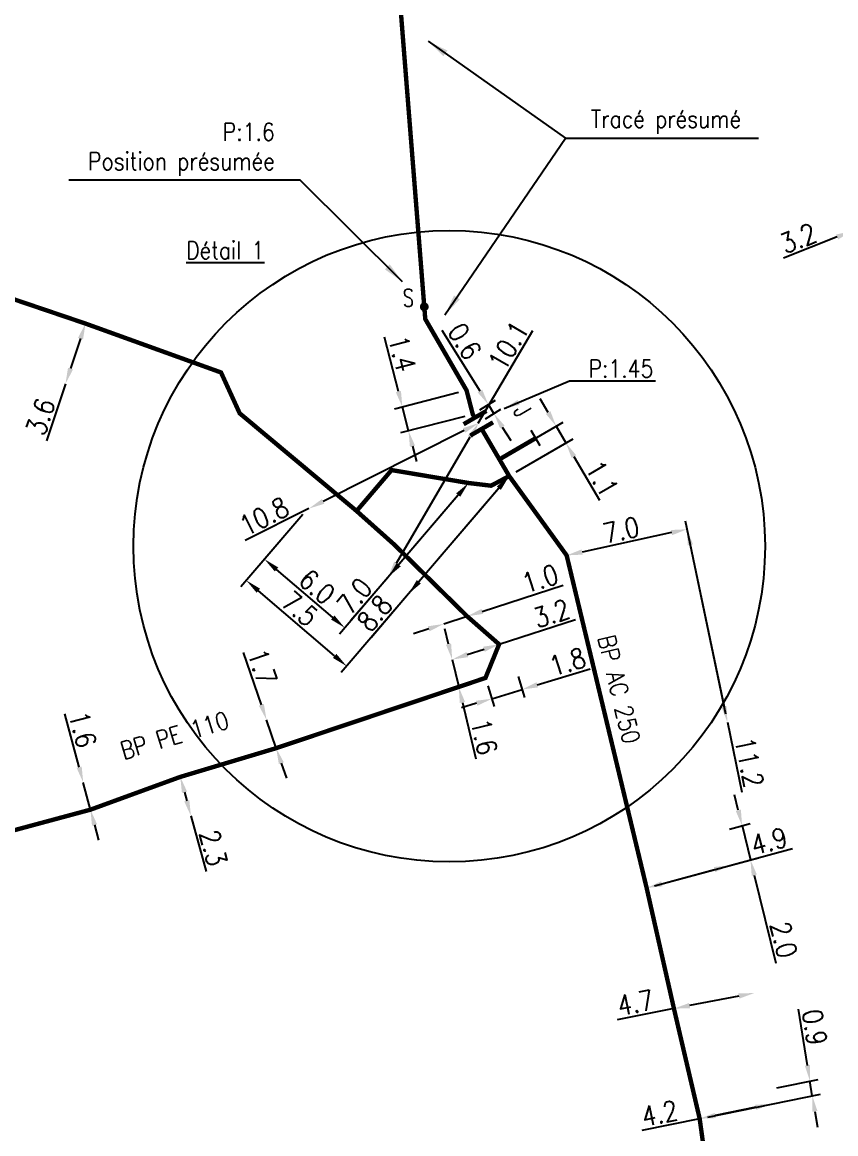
# Model space of a CAD drawing. Header units: millimetres. Extents: x 185000 to 186000, y 127990 to 129010.
# Drawn here: x 185222.6 to 185268.8, y 128646.2 to 128709.3 of the extents above; entities that cross this region are included whole.
import ezdxf
from ezdxf.enums import TextEntityAlignment as Align

# ---------------------------------------------------------------- set-up
doc = ezdxf.new("R2010")
doc.units = ezdxf.units.MM
doc.header["$PDMODE"] = 34
doc.linetypes.add('L_25_AP', pattern=[2000, 1000, 1000])
doc.linetypes.add('L_25_PE', pattern=[2000, 1000, 1000])
doc.layers.get('0').update_dxf_attribs({"linetype": 'CONTINUOUS'})
doc.layers.get('DEFPOINTS').update_dxf_attribs({"linetype": 'CONTINUOUS'})
for name, color, linetype in [('L_150', 1, 'CONTINUOUS'), ('L_300', 7, 'CONTINUOUS'), ('L_340', 7, 'CONTINUOUS'), ('L_900', 7, 'CONTINUOUS'), ('P_310', 7, 'CONTINUOUS')]:
    doc.layers.add(name, color=color, linetype=linetype)
doc.styles.add('G_ROMANS', font='ROMANS.SHX', dxfattribs={"width": 0.75})
doc.styles.get("Standard").update_dxf_attribs({"font": 'romans.shx', "width": 0.85})
doc.dimstyles.get("Standard").update_dxf_attribs({"dimtxt": 1.5, "dimasz": 1.2, "dimexe": 0.625, "dimexo": 0.625, "dimgap": 0.25, "dimtad": 1, "dimdec": 1, "dimzin": 0, "dimdsep": 46, "dimtxsty": 'Standard', "dimcen": -0.5, "dimadec": 0, "dimazin": 0, "dimtfac": 1, "dimtdec": 1, "dimtmove": 0, "dimatfit": 3, "dimfxl": 0, "dimtolj": 1, "dimtzin": 0, "dimarcsym": 0})

# ---------------------------------------------------------------- blocks, each defined once
blk = doc.blocks.new('*D471')
at = {"layer": 'DEFPOINTS', "color": 0, "linetype": 'Continuous', "transparency": 16777216}
for p in [(185226.219, 128692.184), (185225.081, 128688.769), (185225.081, 128688.769)]:
    blk.add_point(p, dxfattribs=at)
at = {"layer": 'L_150', "color": 0, "linetype": 'Continuous', "lineweight": -2, "transparency": 16777216}
for p, q in [((185225.934, 128691.33), (185225.365, 128689.623)), ((185225.081, 128688.769), (185224, 128685.525))]:
    blk.add_line(p, q, dxfattribs=at)
at = {"layer": 'L_150', "color": 0, "linetype": 'Continuous', "transparency": 16777216}
for points in [[(185225.792, 128691.378), (185226.077, 128691.283), (185226.219, 128692.184)], [(185225.223, 128689.67), (185225.508, 128689.575), (185225.081, 128688.769)]]:
    blk.add_solid(points, dxfattribs=at)
at = {"layer": 'L_150', "color": 0, "linetype": 'Continuous', "transparency": 16777216, "insert": (185223.664, 128686.89), "char_height": 1.125, "attachment_point": 5, "rotation": 71.57045}
blk.add_mtext('\\A1;3.6', dxfattribs=at)
blk = doc.blocks.new('*D1056')
at = {"layer": 'DEFPOINTS', "color": 0, "linetype": 'Continuous', "transparency": 16777216}
for p in [(185226.087, 128666.116), (185226.087, 128666.116), (185226.499, 128664.569)]:
    blk.add_point(p, dxfattribs=at)
at = {"layer": 'L_150', "color": 0, "linetype": 'Continuous', "lineweight": -2, "transparency": 16777216}
for p, q in [((185225.856, 128666.985), (185225.048, 128670.022)), ((185226.499, 128664.569), (185226.087, 128666.116)), ((185226.73, 128663.7), (185226.962, 128662.83))]:
    blk.add_line(p, q, dxfattribs=at)
at = {"layer": 'L_150', "color": 0, "linetype": 'Continuous', "transparency": 16777216}
for points in [[(185226.001, 128667.024), (185225.711, 128666.947), (185226.087, 128666.116)], [(185226.875, 128663.738), (185226.585, 128663.661), (185226.499, 128664.569)]]:
    blk.add_solid(points, dxfattribs=at)
at = {"layer": 'L_150', "color": 0, "linetype": 'Continuous', "transparency": 16777216, "insert": (185226.061, 128669.131), "char_height": 1.125, "attachment_point": 5, "rotation": 284.89892}
blk.add_mtext('\\A1;1.6', dxfattribs=at)
blk = doc.blocks.new('*D1057')
at = {"layer": 'DEFPOINTS', "color": 0, "linetype": 'Continuous', "transparency": 16777216}
for p in [(185236.498, 128669.673), (185236.498, 128669.673), (185237.048, 128668.065)]:
    blk.add_point(p, dxfattribs=at)
at = {"layer": 'L_150', "color": 0, "linetype": 'Continuous', "lineweight": -2, "transparency": 16777216}
for p, q in [((185236.207, 128670.525), (185235.191, 128673.498)), ((185237.048, 128668.065), (185236.498, 128669.673)), ((185237.339, 128667.213), (185237.63, 128666.361))]:
    blk.add_line(p, q, dxfattribs=at)
at = {"layer": 'L_150', "color": 0, "linetype": 'Continuous', "transparency": 16777216}
for points in [[(185236.349, 128670.573), (185236.065, 128670.476), (185236.498, 128669.673)], [(185237.481, 128667.261), (185237.197, 128667.164), (185237.048, 128668.065)]]:
    blk.add_solid(points, dxfattribs=at)
at = {"layer": 'L_150', "color": 0, "linetype": 'Continuous', "transparency": 16777216, "insert": (185236.263, 128672.68), "char_height": 1.125, "attachment_point": 5, "rotation": 288.86693}
blk.add_mtext('\\A1;1.7', dxfattribs=at)
blk = doc.blocks.new('*D1058')
at = {"layer": 'DEFPOINTS', "color": 0, "linetype": 'Continuous', "transparency": 16777216}
for p in [(185231.602, 128666.431), (185232.205, 128664.212), (185232.205, 128664.212)]:
    blk.add_point(p, dxfattribs=at)
at = {"layer": 'L_150', "color": 0, "linetype": 'Continuous', "lineweight": -2, "transparency": 16777216}
for p, q in [((185231.838, 128665.563), (185231.969, 128665.08)), ((185232.205, 128664.212), (185233.064, 128661.048))]:
    blk.add_line(p, q, dxfattribs=at)
at = {"layer": 'L_150', "color": 0, "linetype": 'Continuous', "transparency": 16777216}
for points in [[(185231.983, 128665.602), (185231.693, 128665.524), (185231.602, 128666.431)], [(185232.114, 128665.12), (185231.824, 128665.041), (185232.205, 128664.212)]]:
    blk.add_solid(points, dxfattribs=at)
at = {"layer": 'L_150', "color": 0, "linetype": 'Continuous', "transparency": 16777216, "insert": (185233.476, 128662.392), "char_height": 1.125, "attachment_point": 5, "rotation": 285.19806}
blk.add_mtext('\\A1;2.3', dxfattribs=at)
blk = doc.blocks.new('*D1059')
at = {"layer": 'DEFPOINTS', "color": 0, "linetype": 'Continuous', "transparency": 16777216}
for p in [(185247.046, 128673.098), (185247.046, 128673.098), (185247.416, 128671.542)]:
    blk.add_point(p, dxfattribs=at)
at = {"layer": 'L_150', "color": 0, "linetype": 'Continuous', "lineweight": -2, "transparency": 16777216}
for p, q in [((185246.838, 128673.974), (185246.63, 128674.85)), ((185247.046, 128673.098), (185247.416, 128671.542)), ((185247.624, 128670.666), (185248.388, 128667.451))]:
    blk.add_line(p, q, dxfattribs=at)
at = {"layer": 'L_150', "color": 0, "linetype": 'Continuous', "transparency": 16777216}
for points in [[(185246.984, 128674.009), (185246.692, 128673.939), (185247.046, 128673.098)], [(185247.77, 128670.701), (185247.478, 128670.631), (185247.416, 128671.542)]]:
    blk.add_solid(points, dxfattribs=at)
at = {"layer": 'L_150', "color": 0, "linetype": 'Continuous', "transparency": 16777216, "insert": (185248.858, 128668.715), "char_height": 1.125, "attachment_point": 5, "rotation": 283.36608}
blk.add_mtext('\\A1;1.6', dxfattribs=at)
blk = doc.blocks.new('*D1060')
at = {"layer": 'DEFPOINTS', "color": 0, "linetype": 'Continuous', "transparency": 16777216}
for p in [(185250.656, 128672.579), (185248.934, 128672.054), (185251.016, 128671.397)]:
    blk.add_point(p, dxfattribs=at)
at = {"layer": 'L_150', "color": 0, "linetype": 'Continuous', "lineweight": -2, "transparency": 16777216}
for p, q in [((185251.877, 128671.659), (185254.883, 128672.574)), ((185250.793, 128672.13), (185251.153, 128670.949)), ((185249.071, 128671.606), (185249.431, 128670.425)), ((185249.294, 128670.873), (185251.016, 128671.397)), ((185248.433, 128670.611), (185247.572, 128670.349))]:
    blk.add_line(p, q, dxfattribs=at)
at = {"layer": 'L_150', "color": 0, "linetype": 'Continuous', "transparency": 16777216}
for points in [[(185251.833, 128671.803), (185251.921, 128671.516), (185251.016, 128671.397)], [(185248.389, 128670.754), (185248.477, 128670.467), (185249.294, 128670.873)]]:
    blk.add_solid(points, dxfattribs=at)
at = {"layer": 'L_150', "color": 0, "linetype": 'Continuous', "transparency": 16777216, "insert": (185253.592, 128672.965), "char_height": 1.125, "attachment_point": 5, "rotation": 16.93025}
blk.add_mtext('\\A1;1.8', dxfattribs=at)
blk = doc.blocks.new('*D1061')
at = {"layer": 'DEFPOINTS', "color": 0, "linetype": 'Continuous', "transparency": 16777216}
for p in [(185247.972, 128683.127), (185238.863, 128681.703), (185236.382, 128678.799)]:
    blk.add_point(p, dxfattribs=at)
at = {"layer": 'L_150', "color": 0, "linetype": 'Continuous', "lineweight": -2, "transparency": 16777216}
for p, q in [((185247.668, 128682.771), (185240.639, 128674.545)), ((185238.559, 128681.347), (185236.077, 128678.443)), ((185240.259, 128675.486), (185237.066, 128678.215))]:
    blk.add_line(p, q, dxfattribs=at)
at = {"layer": 'L_150', "color": 0, "linetype": 'Continuous', "transparency": 16777216}
for points in [[(185237.164, 128678.329), (185236.969, 128678.101), (185236.382, 128678.799)], [(185240.357, 128675.6), (185240.162, 128675.372), (185240.943, 128674.902)]]:
    blk.add_solid(points, dxfattribs=at)
at = {"layer": 'L_150', "color": 0, "linetype": 'Continuous', "transparency": 16777216, "insert": (185239.369, 128677.234), "char_height": 1.125, "attachment_point": 5, "rotation": 319.48504}
blk.add_mtext('\\A1;6.0', dxfattribs=at)
blk = doc.blocks.new('*D1062')
at = {"layer": 'DEFPOINTS', "color": 0, "linetype": 'Continuous', "transparency": 16777216}
for p in [(185247.972, 128683.127), (185243.425, 128677.805), (185243.425, 128677.805)]:
    blk.add_point(p, dxfattribs=at)
at = {"layer": 'L_150', "color": 0, "linetype": 'Continuous', "lineweight": -2, "transparency": 16777216}
for p, q in [((185247.388, 128682.443), (185244.009, 128678.49)), ((185243.425, 128677.805), (185241.295, 128675.313))]:
    blk.add_line(p, q, dxfattribs=at)
at = {"layer": 'L_150', "color": 0, "linetype": 'Continuous', "transparency": 16777216}
for points in [[(185247.274, 128682.54), (185247.502, 128682.345), (185247.972, 128683.127)], [(185243.895, 128678.587), (185244.123, 128678.392), (185243.425, 128677.805)]]:
    blk.add_solid(points, dxfattribs=at)
at = {"layer": 'L_150', "color": 0, "linetype": 'Continuous', "transparency": 16777216, "insert": (185241.497, 128676.704), "char_height": 1.125, "attachment_point": 5, "rotation": 49.48504}
blk.add_mtext('\\A1;7.0', dxfattribs=at)
blk = doc.blocks.new('*D1063')
at = {"layer": 'DEFPOINTS', "color": 0, "linetype": 'Continuous', "transparency": 16777216}
for p in [(185250.282, 128683.521), (185238.863, 128681.703), (185235.351, 128677.593)]:
    blk.add_point(p, dxfattribs=at)
at = {"layer": 'L_150', "color": 0, "linetype": 'Continuous', "lineweight": -2, "transparency": 16777216}
for p, q in [((185249.977, 128683.165), (185240.748, 128672.364)), ((185238.559, 128681.347), (185235.046, 128677.237)), ((185240.368, 128673.305), (185236.035, 128677.008))]:
    blk.add_line(p, q, dxfattribs=at)
at = {"layer": 'L_150', "color": 0, "linetype": 'Continuous', "transparency": 16777216}
for points in [[(185236.133, 128677.122), (185235.938, 128676.894), (185235.351, 128677.593)], [(185240.466, 128673.419), (185240.271, 128673.191), (185241.053, 128672.721)]]:
    blk.add_solid(points, dxfattribs=at)
at = {"layer": 'L_150', "color": 0, "linetype": 'Continuous', "transparency": 16777216, "insert": (185238.392, 128675.981), "char_height": 1.125, "attachment_point": 5, "rotation": 319.48504}
blk.add_mtext('\\A1;7.5', dxfattribs=at)
blk = doc.blocks.new('*D1064')
at = {"layer": 'DEFPOINTS', "color": 0, "linetype": 'Continuous', "transparency": 16777216}
for p in [(185250.282, 128683.521), (185244.565, 128676.831), (185244.565, 128676.831)]:
    blk.add_point(p, dxfattribs=at)
at = {"layer": 'L_150', "color": 0, "linetype": 'Continuous', "lineweight": -2, "transparency": 16777216}
for p, q in [((185249.697, 128682.837), (185245.15, 128677.515)), ((185244.565, 128676.831), (185242.435, 128674.338))]:
    blk.add_line(p, q, dxfattribs=at)
at = {"layer": 'L_150', "color": 0, "linetype": 'Continuous', "transparency": 16777216}
for points in [[(185249.583, 128682.934), (185249.811, 128682.739), (185250.282, 128683.521)], [(185245.036, 128677.612), (185245.264, 128677.418), (185244.565, 128676.831)]]:
    blk.add_solid(points, dxfattribs=at)
at = {"layer": 'L_150', "color": 0, "linetype": 'Continuous', "transparency": 16777216, "insert": (185242.638, 128675.73), "char_height": 1.125, "attachment_point": 5, "rotation": 49.48504}
blk.add_mtext('\\A1;8.8', dxfattribs=at)
blk = doc.blocks.new('*D1065')
at = {"layer": 'DEFPOINTS', "color": 0, "linetype": 'Continuous', "transparency": 16777216}
for p in [(185260.386, 128680.501), (185262.674, 128669.537), (185262.674, 128669.537)]:
    blk.add_point(p, dxfattribs=at)
at = {"layer": 'L_150', "color": 0, "linetype": 'Continuous', "lineweight": -2, "transparency": 16777216}
for p, q in [((185260.57, 128679.62), (185262.49, 128670.418)), ((185262.674, 128669.537), (185263.501, 128665.57))]:
    blk.add_line(p, q, dxfattribs=at)
at = {"layer": 'L_150', "color": 0, "linetype": 'Continuous', "transparency": 16777216}
for points in [[(185260.717, 128679.651), (185260.423, 128679.59), (185260.386, 128680.501)], [(185262.637, 128670.449), (185262.343, 128670.388), (185262.674, 128669.537)]]:
    blk.add_solid(points, dxfattribs=at)
at = {"layer": 'L_150', "color": 0, "linetype": 'Continuous', "transparency": 16777216, "insert": (185263.914, 128667.266), "char_height": 1.125, "attachment_point": 5, "rotation": 281.78431}
blk.add_mtext('\\A1;11.2', dxfattribs=at)
blk = doc.blocks.new('*D1066')
at = {"layer": 'DEFPOINTS', "color": 0, "linetype": 'Continuous', "transparency": 16777216}
for p in [(185253.546, 128679.015), (185253.546, 128679.015), (185262.674, 128669.537)]:
    blk.add_point(p, dxfattribs=at)
at = {"layer": 'L_150', "color": 0, "linetype": 'Continuous', "lineweight": -2, "transparency": 16777216}
for p, q in [((185262.578, 128669.996), (185260.291, 128680.96)), ((185259.507, 128680.31), (185254.425, 128679.206))]:
    blk.add_line(p, q, dxfattribs=at)
at = {"layer": 'L_150', "color": 0, "linetype": 'Continuous', "transparency": 16777216}
for points in [[(185259.475, 128680.457), (185259.539, 128680.164), (185260.386, 128680.501)], [(185254.393, 128679.353), (185254.457, 128679.06), (185253.546, 128679.015)]]:
    blk.add_solid(points, dxfattribs=at)
at = {"layer": 'L_150', "color": 0, "linetype": 'Continuous', "transparency": 16777216, "insert": (185256.645, 128680.456), "char_height": 1.125, "attachment_point": 5, "rotation": 12.25475}
blk.add_mtext('\\A1;7.0', dxfattribs=at)
blk = doc.blocks.new('*D1067')
at = {"layer": 'DEFPOINTS', "color": 0, "linetype": 'Continuous', "transparency": 16777216}
for p in [(185247.863, 128688.386), (185248.213, 128687.03), (185244.564, 128686.089)]:
    blk.add_point(p, dxfattribs=at)
at = {"layer": 'L_150', "color": 0, "linetype": 'Continuous', "lineweight": -2, "transparency": 16777216}
for p, q in [((185243.99, 128688.317), (185243.195, 128691.403)), ((185247.409, 128688.269), (185243.761, 128687.328)), ((185244.564, 128686.089), (185244.215, 128687.445)), ((185247.759, 128686.913), (185244.11, 128685.972)), ((185244.789, 128685.218), (185245.014, 128684.346))]:
    blk.add_line(p, q, dxfattribs=at)
at = {"layer": 'L_150', "color": 0, "linetype": 'Continuous', "transparency": 16777216}
for points in [[(185244.135, 128688.354), (185243.845, 128688.279), (185244.215, 128687.445)], [(185244.934, 128685.255), (185244.644, 128685.18), (185244.564, 128686.089)]]:
    blk.add_solid(points, dxfattribs=at)
at = {"layer": 'L_150', "color": 0, "linetype": 'Continuous', "transparency": 16777216, "insert": (185244.206, 128690.483), "char_height": 1.125, "attachment_point": 5, "rotation": 284.45387}
blk.add_mtext('\\A1;1.4', dxfattribs=at)
blk = doc.blocks.new('*D1068')
at = {"layer": 'DEFPOINTS', "color": 0, "linetype": 'Continuous', "transparency": 16777216}
for p in [(185253.504, 128685.403), (185249.727, 128684.471), (185250.282, 128683.521)]:
    blk.add_point(p, dxfattribs=at)
at = {"layer": 'L_150', "color": 0, "linetype": 'Continuous', "lineweight": -2, "transparency": 16777216}
for p, q in [((185252.495, 128687.13), (185252.041, 128687.907)), ((185250.132, 128684.707), (185253.354, 128686.59)), ((185252.949, 128686.353), (185253.504, 128685.403)), ((185250.687, 128683.757), (185253.909, 128685.64)), ((185253.958, 128684.626), (185255.405, 128682.149))]:
    blk.add_line(p, q, dxfattribs=at)
at = {"layer": 'L_150', "color": 0, "linetype": 'Continuous', "transparency": 16777216}
for points in [[(185252.624, 128687.206), (185252.365, 128687.055), (185252.949, 128686.353)], [(185254.087, 128684.702), (185253.828, 128684.551), (185253.504, 128685.403)]]:
    blk.add_solid(points, dxfattribs=at)
at = {"layer": 'L_150', "color": 0, "linetype": 'Continuous', "transparency": 16777216, "insert": (185255.556, 128683.378), "char_height": 1.125, "attachment_point": 5, "rotation": 300.29665}
blk.add_mtext('\\A1;1.1', dxfattribs=at)
blk = doc.blocks.new('*D1071')
at = {"layer": 'DEFPOINTS', "color": 0, "linetype": 'Continuous', "transparency": 16777216}
for p in [(185248.529, 128686.52), (185248.529, 128686.52), (185238.909, 128681.675)]:
    blk.add_point(p, dxfattribs=at)
at = {"layer": 'P_310', "color": 0, "linetype": 'Continuous', "lineweight": -2, "transparency": 16777216}
for p, q in [((185247.726, 128686.115), (185239.713, 128682.08)), ((185238.909, 128681.675), (185235.29, 128679.852))]:
    blk.add_line(p, q, dxfattribs=at)
at = {"layer": 'P_310', "color": 0, "linetype": 'Continuous', "transparency": 16777216}
for points in [[(185247.658, 128686.249), (185247.793, 128685.982), (185248.529, 128686.52)], [(185239.646, 128682.214), (185239.781, 128681.946), (185238.909, 128681.675)]]:
    blk.add_solid(points, dxfattribs=at)
at = {"layer": 'P_310', "color": 0, "linetype": 'Continuous', "transparency": 16777216, "insert": (185236.36, 128681.231), "char_height": 1.125, "attachment_point": 5, "rotation": 26.73141}
blk.add_mtext('\\A1;10.8', dxfattribs=at)
blk = doc.blocks.new('L_340_07')
at = {"color": 0, "linetype": 'Continuous', "const_width": 0.25, "flags": 128}
blk.add_lwpolyline([(0, 0), (0.35, 0)], dxfattribs=at)
at = {"color": 0, "linetype": 'Continuous', "flags": 128}
blk.add_lwpolyline([(0.35, -0.5), (0.35, 0.5)], dxfattribs=at)
at = {"color": 0, "linetype": 'Continuous', "width": 0.75, "flags": 3}
for tag, p in [('DEF_LEG', (0.723, -3.465)), ('DEF_COUP', (0.723, -5.965)), ('DEF_TYPE', (0.723, -8.465))]:
    blk.add_attdef(tag, text='', height=1.2, dxfattribs=at).set_placement(p, align=Align.MIDDLE)
blk = doc.blocks.new('*D92')
at = {"layer": 'DEFPOINTS', "color": 0, "linetype": 'Continuous', "transparency": 16777216}
for p in [(185249.709, 128673.963), (185247.046, 128673.098), (185247.046, 128673.098)]:
    blk.add_point(p, dxfattribs=at)
at = {"layer": 'L_150', "color": 0, "linetype": 'Continuous', "lineweight": -2, "transparency": 16777216}
for p, q in [((185249.709, 128673.963), (185254.046, 128675.372)), ((185247.902, 128673.376), (185248.853, 128673.685))]:
    blk.add_line(p, q, dxfattribs=at)
at = {"layer": 'L_150', "color": 0, "linetype": 'Continuous', "transparency": 16777216}
for points in [[(185248.806, 128673.828), (185248.899, 128673.543), (185249.709, 128673.963)], [(185247.855, 128673.519), (185247.948, 128673.234), (185247.046, 128673.098)]]:
    blk.add_solid(points, dxfattribs=at)
at = {"layer": 'L_150', "color": 0, "linetype": 'Continuous', "transparency": 16777216, "insert": (185252.684, 128675.718), "char_height": 1.125, "attachment_point": 5, "rotation": 17.99023}
blk.add_mtext('\\A1;3.2', dxfattribs=at)
blk = doc.blocks.new('*D93')
at = {"layer": 'DEFPOINTS', "color": 0, "linetype": 'Continuous', "transparency": 16777216}
for p in [(185246.565, 128675.122), (185246.565, 128675.122), (185247.896, 128675.554)]:
    blk.add_point(p, dxfattribs=at)
at = {"layer": 'L_150', "color": 0, "linetype": 'Continuous', "lineweight": -2, "transparency": 16777216}
for p, q in [((185248.752, 128675.832), (185253.341, 128677.322)), ((185246.565, 128675.122), (185247.896, 128675.554)), ((185245.709, 128674.844), (185244.853, 128674.566))]:
    blk.add_line(p, q, dxfattribs=at)
at = {"layer": 'L_150', "color": 0, "linetype": 'Continuous', "transparency": 16777216}
for points in [[(185248.706, 128675.975), (185248.799, 128675.69), (185247.896, 128675.554)], [(185245.663, 128674.987), (185245.755, 128674.701), (185246.565, 128675.122)]]:
    blk.add_solid(points, dxfattribs=at)
at = {"layer": 'L_150', "color": 0, "linetype": 'Continuous', "transparency": 16777216, "insert": (185252.043, 128677.689), "char_height": 1.125, "attachment_point": 5, "rotation": 17.99023}
blk.add_mtext('\\A1;1.0', dxfattribs=at)
blk = doc.blocks.new('P_310_01')
at = {"color": 0, "linetype": 'Continuous', "const_width": 0.25, "flags": 128}
for points in [[(-0.375, 0.75), (-0.375, -0.75)], [(0.375, 0.75), (0.375, -0.75)]]:
    blk.add_lwpolyline(points, dxfattribs=at)
at = {"color": 0, "linetype": 'Continuous', "width": 0.75}
blk.add_attdef('NUM', text='', height=1, dxfattribs=at).set_placement((1.925, 1.529), align=Align.MIDDLE)
at = {"color": 0, "linetype": 'Continuous', "width": 0.75, "flags": 3}
for tag, p in [('DEF_LEG', (0, -10)), ('DEF_COUP', (0, -12.5)), ('DEF_TYPE', (0, -15))]:
    blk.add_attdef(tag, text='', height=1.2, dxfattribs=at).set_placement(p, align=Align.MIDDLE)
blk = doc.blocks.new('*D252')
at = {"layer": 'DEFPOINTS', "color": 0, "linetype": 'Continuous', "transparency": 16777216}
for p in [(185248.529, 128686.52), (185243.425, 128677.805), (185243.425, 128677.805)]:
    blk.add_point(p, dxfattribs=at)
at = {"layer": 'P_310', "color": 0, "linetype": 'Continuous', "lineweight": -2, "transparency": 16777216}
for p, q in [((185248.529, 128686.52), (185251.622, 128691.8)), ((185243.88, 128678.582), (185248.075, 128685.744))]:
    blk.add_line(p, q, dxfattribs=at)
at = {"layer": 'P_310', "color": 0, "linetype": 'Continuous', "transparency": 16777216}
for points in [[(185247.945, 128685.82), (185248.204, 128685.668), (185248.529, 128686.52)], [(185243.75, 128678.658), (185244.009, 128678.506), (185243.425, 128677.805)]]:
    blk.add_solid(points, dxfattribs=at)
at = {"layer": 'P_310', "color": 0, "linetype": 'Continuous', "transparency": 16777216, "insert": (185250.247, 128690.937), "char_height": 1.125, "attachment_point": 5, "rotation": 59.64053}
blk.add_mtext('\\A1;10.1', dxfattribs=at)
blk = doc.blocks.new('*D253')
at = {"layer": 'DEFPOINTS', "color": 0, "linetype": 'Continuous', "transparency": 16777216}
for p in [(185248.213, 128687.03), (185249.417, 128687.072), (185248.529, 128686.52)]:
    blk.add_point(p, dxfattribs=at)
at = {"layer": 'L_150', "color": 0, "linetype": 'Continuous', "lineweight": -2, "transparency": 16777216}
for p, q in [((185248.625, 128688.346), (185246.483, 128691.79)), ((185248.611, 128687.277), (185249.498, 128687.829)), ((185248.928, 128686.768), (185249.815, 128687.32)), ((185249.417, 128687.072), (185249.1, 128687.582)), ((185249.892, 128686.308), (185250.368, 128685.544))]:
    blk.add_line(p, q, dxfattribs=at)
at = {"layer": 'L_150', "color": 0, "linetype": 'Continuous', "transparency": 16777216}
for points in [[(185248.752, 128688.425), (185248.497, 128688.267), (185249.1, 128687.582)], [(185250.02, 128686.387), (185249.765, 128686.229), (185249.417, 128687.072)]]:
    blk.add_solid(points, dxfattribs=at)
at = {"layer": 'L_150', "color": 0, "linetype": 'Continuous', "transparency": 16777216, "insert": (185247.748, 128691.176), "char_height": 1.125, "attachment_point": 5, "rotation": 301.87605}
blk.add_mtext('\\A1;0.6', dxfattribs=at)
blk = doc.blocks.new('*D329')
at = {"layer": 'DEFPOINTS', "color": 0, "linetype": 'Continuous', "transparency": 16777216}
for p in [(185263.511, 128663.662), (185262.341, 128663.345), (185258.089, 128660.122)]:
    blk.add_point(p, dxfattribs=at)
at = {"layer": 'L_150', "color": 0, "linetype": 'Continuous', "lineweight": -2, "transparency": 16777216}
for p, q in [((185263.296, 128664.536), (185263.081, 128665.409)), ((185262.794, 128663.467), (185263.963, 128663.784)), ((185263.511, 128663.662), (185263.988, 128661.719)), ((185258.542, 128660.245), (185264.441, 128661.842)), ((185264.203, 128660.845), (185265.431, 128655.849))]:
    blk.add_line(p, q, dxfattribs=at)
at = {"layer": 'L_150', "color": 0, "linetype": 'Continuous', "transparency": 16777216}
for points in [[(185263.442, 128664.571), (185263.15, 128664.5), (185263.511, 128663.662)], [(185264.349, 128660.881), (185264.057, 128660.81), (185263.988, 128661.719)]]:
    blk.add_solid(points, dxfattribs=at)
at = {"layer": 'L_150', "color": 0, "linetype": 'Continuous', "transparency": 16777216, "insert": (185265.876, 128657.183), "char_height": 1.125, "attachment_point": 5, "rotation": 283.81185}
blk.add_mtext('\\A1;2.0', dxfattribs=at)
blk = doc.blocks.new('*D330')
at = {"layer": 'DEFPOINTS', "color": 0, "linetype": 'Continuous', "transparency": 16777216}
for p in [(185262.819, 128661.403), (185262.819, 128661.403), (185258.089, 128660.122)]:
    blk.add_point(p, dxfattribs=at)
at = {"layer": 'L_150', "color": 0, "linetype": 'Continuous', "lineweight": -2, "transparency": 16777216}
for p, q in [((185262.819, 128661.403), (185266.365, 128662.363)), ((185258.958, 128660.357), (185261.95, 128661.168))]:
    blk.add_line(p, q, dxfattribs=at)
at = {"layer": 'L_150', "color": 0, "linetype": 'Continuous', "transparency": 16777216}
for points in [[(185261.911, 128661.312), (185261.989, 128661.023), (185262.819, 128661.403)], [(185258.918, 128660.502), (185258.997, 128660.213), (185258.089, 128660.122)]]:
    blk.add_solid(points, dxfattribs=at)
at = {"layer": 'L_150', "color": 0, "linetype": 'Continuous', "transparency": 16777216, "insert": (185265.043, 128662.782), "char_height": 1.125, "attachment_point": 5, "rotation": 15.14861}
blk.add_mtext('\\A1;4.9', dxfattribs=at)
blk = doc.blocks.new('*D331')
at = {"layer": 'DEFPOINTS', "color": 0, "linetype": 'Continuous', "transparency": 16777216}
for p in [(185267.365, 128649.155), (185265.033, 128648.681), (185261.101, 128647.014)]:
    blk.add_point(p, dxfattribs=at)
at = {"layer": 'L_150', "color": 0, "linetype": 'Continuous', "lineweight": -2, "transparency": 16777216}
for p, q in [((185267.222, 128650.043), (185266.708, 128653.235)), ((185265.492, 128648.774), (185267.824, 128649.248)), ((185267.5, 128648.316), (185267.365, 128649.155)), ((185261.561, 128647.108), (185267.959, 128648.409)), ((185267.643, 128647.427), (185267.786, 128646.538))]:
    blk.add_line(p, q, dxfattribs=at)
at = {"layer": 'L_150', "color": 0, "linetype": 'Continuous', "transparency": 16777216}
for points in [[(185267.37, 128650.067), (185267.074, 128650.02), (185267.365, 128649.155)], [(185267.791, 128647.451), (185267.494, 128647.403), (185267.5, 128648.316)]]:
    blk.add_solid(points, dxfattribs=at)
at = {"layer": 'L_150', "color": 0, "linetype": 'Continuous', "transparency": 16777216, "insert": (185267.634, 128652.203), "char_height": 1.125, "attachment_point": 5, "rotation": 279.13954}
blk.add_mtext('\\A1;0.9', dxfattribs=at)
blk = doc.blocks.new('*D332')
at = {"layer": 'DEFPOINTS', "color": 0, "linetype": 'Continuous', "transparency": 16777216}
for p in [(185265.168, 128647.841), (185265.168, 128647.841), (185261.101, 128647.014)]:
    blk.add_point(p, dxfattribs=at)
at = {"layer": 'L_150', "color": 0, "linetype": 'Continuous', "lineweight": -2, "transparency": 16777216}
for p, q in [((185264.286, 128647.662), (185261.983, 128647.194)), ((185261.101, 128647.014), (185257.81, 128646.345))]:
    blk.add_line(p, q, dxfattribs=at)
at = {"layer": 'L_150', "color": 0, "linetype": 'Continuous', "transparency": 16777216}
for points in [[(185264.256, 128647.809), (185264.316, 128647.515), (185265.168, 128647.841)], [(185261.953, 128647.341), (185262.013, 128647.047), (185261.101, 128647.014)]]:
    blk.add_solid(points, dxfattribs=at)
at = {"layer": 'L_150', "color": 0, "linetype": 'Continuous', "transparency": 16777216, "insert": (185258.826, 128647.317), "char_height": 1.125, "attachment_point": 5, "rotation": 11.49584}
blk.add_mtext('\\A1;4.2', dxfattribs=at)
blk = doc.blocks.new('*D1104')
at = {"layer": 'DEFPOINTS', "color": 0, "linetype": 'Continuous', "transparency": 16777216}
for p in [(185264.205, 128654.153), (185264.205, 128654.153), (185259.64, 128653.265)]:
    blk.add_point(p, dxfattribs=at)
at = {"layer": 'L_150', "color": 0, "linetype": 'Continuous', "lineweight": -2, "transparency": 16777216}
for p, q in [((185263.321, 128653.981), (185260.524, 128653.437)), ((185259.64, 128653.265), (185256.422, 128652.639))]:
    blk.add_line(p, q, dxfattribs=at)
at = {"layer": 'L_150', "color": 0, "linetype": 'Continuous', "transparency": 16777216}
for points in [[(185263.292, 128654.128), (185263.35, 128653.834), (185264.205, 128654.153)], [(185260.495, 128653.584), (185260.552, 128653.29), (185259.64, 128653.265)]]:
    blk.add_solid(points, dxfattribs=at)
at = {"layer": 'L_150', "color": 0, "linetype": 'Continuous', "transparency": 16777216, "insert": (185257.446, 128653.602), "char_height": 1.125, "attachment_point": 5, "rotation": 11.00562}
blk.add_mtext('\\A1;4.7', dxfattribs=at)
blk = doc.blocks.new('L_300_11')
at = {"color": 0, "linetype": 'Continuous', "const_width": 0.248, "flags": 128}
blk.add_lwpolyline([(-0.126, 0, 1), (0.126, 0, 1)], format="xyb", close=True, dxfattribs=at)
at = {"linetype": 'Continuous', "style": 'G_ROMANS', "width": 0.75}
blk.add_attdef('S', text='', height=1, dxfattribs=at).set_placement((0, 1.35), align=Align.MIDDLE_CENTER)
at = {"color": 0, "linetype": 'Continuous', "width": 0.75, "flags": 3}
for tag, p in [('DEF_LEG', (0, -5)), ('DEF_COUP', (0, -7.5)), ('DEF_TYPE', (0, -10))]:
    blk.add_attdef(tag, text='', height=1.2, dxfattribs=at).set_placement(p, align=Align.MIDDLE)
blk = doc.blocks.new('*D2743')
at = {"layer": 'DEFPOINTS', "color": 0, "linetype": 'Continuous', "transparency": 16777216}
for p in [(185272.725, 128698.626), (185269.752, 128697.441), (185269.752, 128697.441)]:
    blk.add_point(p, dxfattribs=at)
at = {"layer": 'L_150', "color": 0, "linetype": 'Continuous', "lineweight": -2, "transparency": 16777216}
for p, q in [((185273.561, 128698.959), (185274.397, 128699.293)), ((185272.725, 128698.626), (185269.752, 128697.441)), ((185268.916, 128697.107), (185265.871, 128695.893))]:
    blk.add_line(p, q, dxfattribs=at)
at = {"layer": 'L_150', "color": 0, "linetype": 'Continuous', "transparency": 16777216}
for points in [[(185273.505, 128699.099), (185273.616, 128698.82), (185272.725, 128698.626)], [(185268.861, 128697.247), (185268.972, 128696.968), (185269.752, 128697.441)]]:
    blk.add_solid(points, dxfattribs=at)
at = {"layer": 'L_150', "color": 0, "linetype": 'Continuous', "transparency": 16777216, "insert": (185266.698, 128697.03), "char_height": 1.125, "attachment_point": 5, "rotation": 21.74047}
blk.add_mtext('\\A1;3.2', dxfattribs=at)

msp = doc.modelspace()

# ---------------------------------------------------------------- linework, layer by layer
at = {"layer": 'L_150', "linetype": 'L_25_AP', "const_width": 0.25, "flags": 128}
for points in [[(185238.93, 128730.179), (185239.685, 128727.587), (185243.863, 128713.238), (185245.46, 128693.136), (185245.515, 128692.442), (185247.863, 128688.386), (185248.213, 128687.03), (185248.331, 128686.839)], [(185248.719, 128686.197), (185249.727, 128684.471), (185250.282, 128683.521), (185253.546, 128679.015), (185253.546, 128679.015), (185258.089, 128660.122), (185259.64, 128653.265), (185259.64, 128653.265), (185261.101, 128647.014), (185261.101, 128647.014), (185262.02, 128640.387), (185262.02, 128640.387), (185262.558, 128634.066), (185262.558, 128634.066), (185263.051, 128627.484), (185263.051, 128627.484), (185263.564, 128621.005), (185263.564, 128621.005), (185263.841, 128615.32), (185264.422, 128603.374), (185264.49, 128601.975), (185264.804, 128596.288), (185264.868, 128594.897), (185265.418, 128583.062), (185265.546, 128580.448), (185265.933, 128572.514), (185265.955, 128568.57), (185265.932, 128565.761), (185265.672, 128533.574), (185266, 128527.122)]]:
    msp.add_lwpolyline(points, dxfattribs=at)
at = {"layer": 'L_150', "linetype": 'L_25_PE', "const_width": 0.25, "flags": 128}
for points in [[(185250.282, 128683.521), (185249.254, 128682.974), (185247.972, 128683.127), (185243.601, 128683.861), (185241.615, 128681.537), (185234.975, 128687.086), (185233.914, 128689.407), (185226.219, 128692.184), (185210.359, 128697.566), (185210.359, 128697.566), (185202.025, 128700.158), (185194.851, 128702.887), (185192.651, 128703.069), (185188.356, 128704.716), (185173.521, 128709.592), (185167.811, 128711.484), (185152.432, 128716.564), (185148.519, 128717.814), (185143.568, 128719.644), (185139.55, 128721.137), (185139.55, 128721.137), (185138.014, 128721.414), (185136.631, 128721.35), (185135.807, 128721.059), (185135.417, 128720.716)], [(185249.727, 128684.471), (185251.481, 128685.495)], [(185171.808, 128651.255), (185173.476, 128652.749), (185182.056, 128652.162), (185198.344, 128651.525), (185202.528, 128651.52), (185204.268, 128651.668), (185206.788, 128651.911), (185211.047, 128654.625), (185218.181, 128661.958), (185219.318, 128662.633), (185226.499, 128664.569), (185231.602, 128666.431), (185237.048, 128668.065), (185247.416, 128671.542), (185248.934, 128672.054), (185249.709, 128673.963), (185247.896, 128675.554), (185243.754, 128679.629), (185241.615, 128681.537)]]:
    msp.add_lwpolyline(points, dxfattribs=at)
at = {"layer": 'L_900'}
msp.add_circle((185246.877, 128679.536), 17.935, dxfattribs=at)

# ---------------------------------------------------------------- block references
at = {"layer": 'L_300', "ltscale": 0.5}
ref = msp.add_blockref('L_300_11', (185245.46, 128693.136), dxfattribs=at)
ref.add_attrib('S', 'S', dxfattribs={"layer": '0', "linetype": 'Continuous', "height": 1, "style": 'G_ROMANS', "width": 0.75}).set_placement((185244.555, 128693.646), align=Align.MIDDLE_CENTER)
at = {"layer": 'L_340', "rotation": 30.06391218321373}
msp.add_blockref('L_340_07', (185251.481, 128685.495), dxfattribs=at)
at = {"layer": 'P_310'}
ref = msp.add_blockref('P_310_01', (185248.529, 128686.52), dxfattribs=dict(at, rotation=300.1966317083705))
ref.add_attrib('NUM', 'J', dxfattribs={"layer": '0', "color": 0, "linetype": 'Continuous', "height": 1, "rotation": 300.19663, "width": 0.75}).set_placement((185251.042, 128687.245), align=Align.MIDDLE)

# ---------------------------------------------------------------- texts
at = {"layer": 'L_150', "linetype": 'Continuous', "width": 0.85}
for s, rotation, p in [('BP AC 250', 283.52103, (185256.516, 128671.41)), ('BP PE 110', 16.69347, (185231.275, 128668.786))]:
    msp.add_text(s, height=1, rotation=rotation, dxfattribs=at).set_placement(p, align=Align.MIDDLE)
at = {"layer": 'L_150', "linetype": 'Continuous', "insert": (185254.93, 128703.638), "char_height": 1, "attachment_point": 4}
msp.add_mtext('Tracé présumé', dxfattribs=at)
at = {"layer": 'L_300', "linetype": 'Continuous', "insert": (185236.964, 128702.075), "char_height": 1, "attachment_point": 6}
msp.add_mtext('P:1.6\\PPosition présumée', dxfattribs=at)
at = {"layer": 'L_900', "insert": (185231.935, 128696.848), "char_height": 1, "attachment_point": 1}
msp.add_mtext_dynamic_manual_height_columns('{\\LDétail 1}', width=16.17693, gutter_width=5, heights=[0], dxfattribs=at)
at = {"layer": 'P_310', "linetype": 'Continuous', "insert": (185254.788, 128689.128), "char_height": 1, "attachment_point": 7}
msp.add_mtext('P:1.45', dxfattribs=at)

# ---------------------------------------------------------------- dimensions: what is measured, and where the dimension line sits
at = {"layer": 'L_150', "linetype": 'Continuous'}
for base, p1, p2, angle, override, picture, middle, dimtype in [((185269.752, 128697.441), (185272.725, 128698.626), (185269.752, 128697.441), 21.74047, {"dimscale": 0.75, "dimlfac": 1, "dimlunit": 2, "dimatfit": 0}, '*D2743', (185266.976, 128696.333), 160), ((185225.081, 128688.769), (185226.219, 128692.184), (185225.081, 128688.769), 251.57045, {"dimscale": 0.75}, '*D471', (185224.376, 128686.653), 161), ((185249.417, 128687.072), (185248.213, 128687.03), (185248.529, 128686.52), 121.87605, {"dimscale": 0.75, "dimatfit": 0}, '*D253', (185247.111, 128690.78), 160), ((185244.564, 128686.089), (185247.863, 128688.386), (185248.213, 128687.03), 104.45387, {"dimscale": 0.75}, '*D1067', (185243.48, 128690.296), 160), ((185253.504, 128685.403), (185249.727, 128684.471), (185250.282, 128683.521), 120.29665, {"dimscale": 0.75}, '*D1068', (185254.908, 128682.999), 160), ((185235.351, 128677.593), (185250.282, 128683.521), (185238.863, 128681.703), 319.48504, {"dimscale": 0.75}, '*D1063', (185237.904, 128675.411), 160), ((185244.565, 128676.831), (185250.282, 128683.521), (185244.565, 128676.831), 49.48504, {"dimscale": 0.75}, '*D1064', (185243.208, 128675.242), 160), ((185236.382, 128678.799), (185247.972, 128683.127), (185238.863, 128681.703), 319.48504, {"dimscale": 0.75}, '*D1061', (185238.881, 128676.664), 160), ((185243.425, 128677.805), (185247.972, 128683.127), (185243.425, 128677.805), 49.48504, {"dimscale": 0.75}, '*D1062', (185242.067, 128676.217), 160), ((185262.674, 128669.537), (185260.386, 128680.501), (185262.674, 128669.537), 101.78431, {"dimscale": 0.75}, '*D1065', (185263.179, 128667.113), 160), ((185247.046, 128673.098), (185247.416, 128671.542), (185247.046, 128673.098), 283.36608, {"dimscale": 0.75}, '*D1059', (185248.128, 128668.542), 160), ((185236.498, 128669.673), (185237.048, 128668.065), (185236.498, 128669.673), 288.86693, {"dimscale": 0.75}, '*D1057', (185235.553, 128672.437), 160), ((185251.016, 128671.397), (185248.934, 128672.054), (185250.656, 128672.579), 196.93025, {"dimscale": 0.75}, '*D1060', (185253.81, 128672.248), 160), ((185226.087, 128666.116), (185226.499, 128664.569), (185226.087, 128666.116), 284.89892, {"dimscale": 0.75}, '*D1056', (185225.336, 128668.938), 160), ((185232.205, 128664.212), (185231.602, 128666.431), (185232.205, 128664.212), 105.19806, {"dimscale": 0.75}, '*D1058', (185232.753, 128662.196), 160), ((185262.819, 128661.403), (185258.089, 128660.122), (185262.819, 128661.403), 195.14861, {"dimscale": 0.75}, '*D330', (185265.239, 128662.058), 160), ((185264.204575, 128654.15278), (185259.640096, 128653.26507), (185264.204575, 128654.15278), 191.005623, {"dimscale": 0.75}, '*D1104', (185257.589236, 128652.866214), 160), ((185265.168, 128647.841), (185261.101, 128647.014), (185265.168, 128647.841), 191.49584, {"dimscale": 0.75}, '*D332', (185258.975, 128646.582), 160)]:
    dim = msp.add_linear_dim(base=base, p1=p1, p2=p2, angle=angle, dimstyle='Standard', override=override, dxfattribs=at)
    dim.commit()
    dim.dimension.update_dxf_attribs({"geometry": picture, "text_midpoint": middle, "dimtype": dimtype})
for base, p1, p2, angle, text, override, picture, middle in [((185253.546, 128679.015), (185262.674, 128669.537), (185253.546, 128679.015), 12.25475, '7.0', {"dimscale": 0.75}, '*D1066', (185256.804, 128679.723)), ((185246.565, 128675.122), (185247.896, 128675.554), (185246.565, 128675.122), 17.99023, '1.0', {"dimscale": 0.75}, '*D93', (185252.275, 128676.976)), ((185247.046, 128673.098), (185249.709, 128673.963), (185247.046, 128673.098), 17.99023, '3.2', {"dimscale": 0.75}, '*D92', (185252.915, 128675.004)), ((185263.511, 128663.662), (185258.089, 128660.122), (185262.341, 128663.345), 283.81185, '2.0', {"dimscale": 0.75}, '*D329', (185265.148, 128657.004)), ((185267.365, 128649.155), (185261.101, 128647.014), (185265.033, 128648.681), 279.13954, '0.9', {"dimscale": 0.75, "dimatfit": 0}, '*D331', (185266.893, 128652.084))]:
    dim = msp.add_linear_dim(base=base, p1=p1, p2=p2, angle=angle, text=text, dimstyle='Standard', override=override, dxfattribs=at)
    dim.commit()
    dim.dimension.update_dxf_attribs({"geometry": picture, "text_midpoint": middle, "dimtype": 160})
at = {"layer": 'P_310', "linetype": 'Continuous'}
for base, p1, p2, angle, picture, middle, dimtype in [((185243.425, 128677.805), (185248.529, 128686.52), (185243.425, 128677.805), 59.64053, '*D252', (185250.895, 128690.558), 160), ((185248.529, 128686.52), (185238.909, 128681.675), (185248.529, 128686.52), 26.73141, '*D1071', (185236.698, 128680.561), 161)]:
    dim = msp.add_linear_dim(base=base, p1=p1, p2=p2, angle=angle, dimstyle='Standard', override={"dimscale": 0.75}, dxfattribs=at)
    dim.commit()
    dim.dimension.update_dxf_attribs({"geometry": picture, "text_midpoint": middle, "dimtype": dimtype})

# ---------------------------------------------------------------- leaders
at = {"layer": 'L_150', "linetype": 'Continuous', "annotation_type": 0, "has_hookline": 1, "hookline_direction": 0, "text_width": 9.512}
msp.add_leader([(185245.678, 128708.226), (185253.48, 128702.722), (185254.68, 128702.722)], dimstyle='Standard', dxfattribs=at)
at = {"layer": 'L_150', "linetype": 'Continuous'}
msp.add_leader([(185246.635, 128692.68), (185253.48, 128702.722)], dimstyle='Standard', dxfattribs=at)
at = {"layer": 'L_300', "linetype": 'Continuous', "annotation_type": 0, "has_hookline": 1, "hookline_direction": 1, "text_width": 11.698}
msp.add_leader([(185244.215, 128694.556), (185238.414, 128700.325), (185237.214, 128700.325)], dimstyle='Standard', dxfattribs=at)
at = {"layer": 'P_310', "linetype": 'Continuous', "annotation_type": 0, "has_hookline": 1, "hookline_direction": 0, "text_width": 3.805}
msp.add_leader([(185249.993, 128687.353), (185253.7, 128688.941), (185254.6, 128688.941)], dimstyle='Standard', override={"dimscale": 0.75}, dxfattribs=at)

doc.saveas('drawing.dxf')
